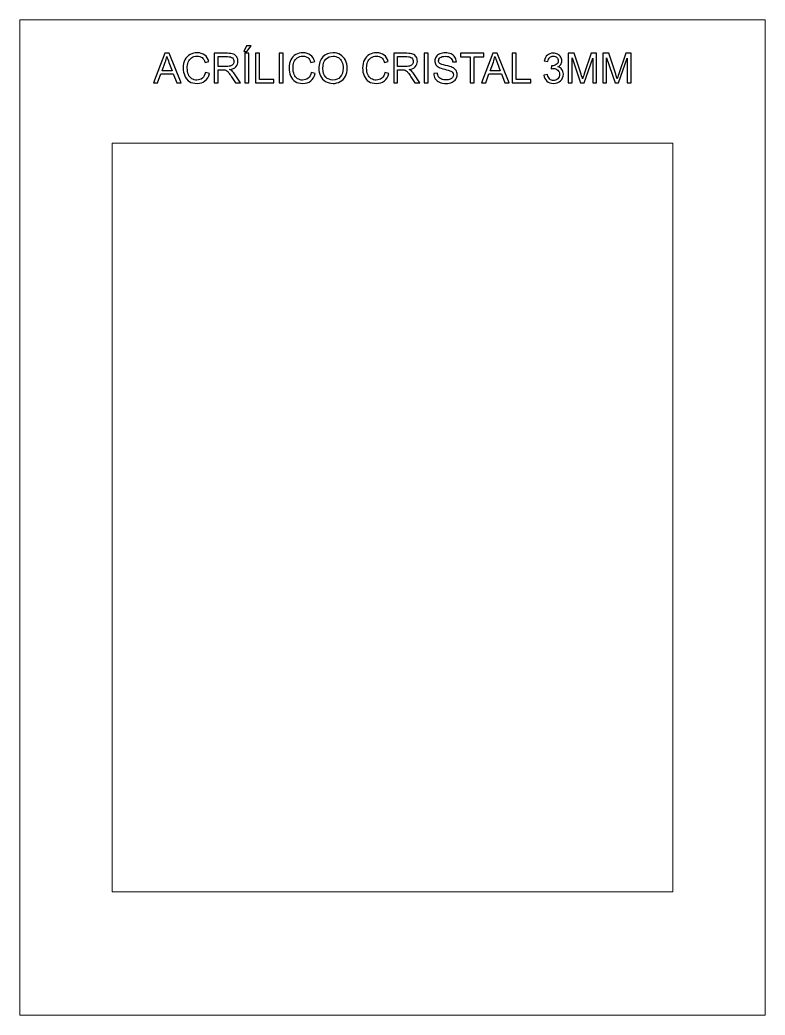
# Model space of a CAD drawing. Header units: centimetres. Extents: x -44 to 44, y -63 to 63.
# Drawn here: x 4.2 to 43.8, y 10.6 to 63.5 of the extents above; entities that cross this region are included whole.
import ezdxf

# ---------------------------------------------------------------- set-up
doc = ezdxf.new("R2010")
doc.units = ezdxf.units.CM
doc.header["$MEASUREMENT"] = 0
doc.layers.add('Layer 1', color=7, linetype='Continuous')

msp = doc.modelspace()

# ---------------------------------------------------------------- linework, layer by layer
at = {"layer": 'Layer 1', "color": 250, "lineweight": 20}
msp.add_open_spline([(4.20652, 63.49584), (4.20652, 63.49584), (4.20652, 10.59592), (4.20652, 10.59592), (4.20652, 10.59592), (4.20652, 10.59592), (43.815, 10.59592), (43.815, 10.59592), (43.815, 10.59592), (43.815, 10.59592), (43.815, 63.49584), (43.815, 63.49584), (43.815, 63.49584), (43.815, 63.49584), (4.20652, 63.49584), (4.20652, 63.49584)], degree=3, knots=[0, 0, 0, 0, 0.2, 0.2, 0.2, 0.2, 0.4, 0.4, 0.4, 0.4, 0.6, 0.6, 0.6, 0.6, 1, 1, 1, 1], dxfattribs=at)
at = {"layer": 'Layer 1', "color": 250}
for points, knots in [([(16.10628, 61.81607), (16.10628, 61.81607), (16.24927, 62.11671), (16.24927, 62.11671), (16.24927, 62.11671), (16.24927, 62.11671), (16.50261, 62.11671), (16.50261, 62.11671), (16.50261, 62.11671), (16.50261, 62.11671), (16.2665, 61.81607), (16.2665, 61.81607), (16.2665, 61.81607), (16.2665, 61.81607), (16.10628, 61.81607), (16.10628, 61.81607)], [0, 0, 0, 0, 0.2, 0.2, 0.2, 0.2, 0.4, 0.4, 0.4, 0.4, 0.6, 0.6, 0.6, 0.6, 1, 1, 1, 1]), ([(11.30702, 60.14458), (11.30702, 60.14458), (11.91197, 61.71928), (11.91197, 61.71928), (11.91197, 61.71928), (11.91197, 61.71928), (12.13636, 61.71928), (12.13636, 61.71928), (12.13636, 61.71928), (12.13636, 61.71928), (12.7809, 60.14458), (12.7809, 60.14458), (12.7809, 60.14458), (12.7809, 60.14458), (12.54332, 60.14458), (12.54332, 60.14458), (12.54332, 60.14458), (12.54332, 60.14458), (12.35964, 60.62157), (12.35964, 60.62157), (12.35964, 60.62157), (12.35964, 60.62157), (11.70115, 60.62157), (11.70115, 60.62157), (11.70115, 60.62157), (11.70115, 60.62157), (11.52847, 60.14458), (11.52847, 60.14458), (11.52847, 60.14458), (11.52847, 60.14458), (11.30702, 60.14458), (11.30702, 60.14458)], [0, 0, 0, 0, 0.11111111, 0.11111111, 0.11111111, 0.11111111, 0.22222222, 0.22222222, 0.22222222, 0.22222222, 0.33333333, 0.33333333, 0.33333333, 0.33333333, 0.44444444, 0.44444444, 0.44444444, 0.44444444, 0.55555556, 0.55555556, 0.55555556, 0.55555556, 0.66666667, 0.66666667, 0.66666667, 0.66666667, 0.77777778, 0.77777778, 0.77777778, 0.77777778, 1, 1, 1, 1]), ([(11.76128, 60.79132), (11.76128, 60.79132), (12.29548, 60.79132), (12.29548, 60.79132), (12.29548, 60.79132), (12.29548, 60.79132), (12.13086, 61.22725), (12.13086, 61.22725), (12.13086, 61.22725), (12.081, 61.35961), (12.0436, 61.4685), (12.0194, 61.55392), (12.0194, 61.55392), (11.99924, 61.45273), (11.97101, 61.35264), (11.93434, 61.25292), (11.93434, 61.25292), (11.93434, 61.25292), (11.76128, 60.79132), (11.76128, 60.79132)], [0, 0, 0, 0, 0.16666667, 0.16666667, 0.16666667, 0.16666667, 0.33333333, 0.33333333, 0.33333333, 0.33333333, 0.5, 0.5, 0.5, 0.5, 0.66666667, 0.66666667, 0.66666667, 0.66666667, 1, 1, 1, 1]), ([(14.07072, 60.69673), (14.07072, 60.69673), (14.27934, 60.64394), (14.27934, 60.64394), (14.27934, 60.64394), (14.23571, 60.47308), (14.15688, 60.34256), (14.04359, 60.25237), (14.04359, 60.25237), (13.92993, 60.16255), (13.79135, 60.11782), (13.62709, 60.11782), (13.62709, 60.11782), (13.45734, 60.11782), (13.31948, 60.15228), (13.21315, 60.22121), (13.21315, 60.22121), (13.10683, 60.2905), (13.0258, 60.39059), (12.97044, 60.52148), (12.97044, 60.52148), (12.91508, 60.65274), (12.88721, 60.79352), (12.88721, 60.94384), (12.88721, 60.94384), (12.88721, 61.10773), (12.91838, 61.25072), (12.98107, 61.37281), (12.98107, 61.37281), (13.04377, 61.4949), (13.13286, 61.58766), (13.24872, 61.65108), (13.24872, 61.65108), (13.36421, 61.71451), (13.49144, 61.74604), (13.63039, 61.74604), (13.63039, 61.74604), (13.78805, 61.74604), (13.9204, 61.70608), (14.02783, 61.62579), (14.02783, 61.62579), (14.13525, 61.54549), (14.21004, 61.43294), (14.25221, 61.28738), (14.25221, 61.28738), (14.25221, 61.28738), (14.04726, 61.23899), (14.04726, 61.23899), (14.04726, 61.23899), (14.01059, 61.35374), (13.9578, 61.43697), (13.88814, 61.4894), (13.88814, 61.4894), (13.81884, 61.54183), (13.73158, 61.56786), (13.62599, 61.56786), (13.62599, 61.56786), (13.505, 61.56786), (13.40418, 61.53889), (13.32278, 61.48096), (13.32278, 61.48096), (13.24138, 61.42267), (13.18419, 61.34494), (13.15156, 61.24705), (13.15156, 61.24705), (13.11856, 61.14953), (13.10206, 61.0487), (13.10206, 60.94494), (13.10206, 60.94494), (13.10206, 60.81076), (13.12149, 60.69417), (13.16036, 60.59407), (13.16036, 60.59407), (13.19959, 60.49435), (13.26008, 60.41956), (13.34257, 60.37006), (13.34257, 60.37006), (13.42508, 60.32056), (13.51417, 60.296), (13.61023, 60.296), (13.61023, 60.296), (13.72682, 60.296), (13.82544, 60.32973), (13.90647, 60.39682), (13.90647, 60.39682), (13.9875, 60.46429), (14.04212, 60.56438), (14.07072, 60.69673)], [0, 0, 0, 0, 0.04347826, 0.04347826, 0.04347826, 0.04347826, 0.08695652, 0.08695652, 0.08695652, 0.08695652, 0.13043478, 0.13043478, 0.13043478, 0.13043478, 0.17391304, 0.17391304, 0.17391304, 0.17391304, 0.2173913, 0.2173913, 0.2173913, 0.2173913, 0.26086957, 0.26086957, 0.26086957, 0.26086957, 0.30434783, 0.30434783, 0.30434783, 0.30434783, 0.34782609, 0.34782609, 0.34782609, 0.34782609, 0.39130435, 0.39130435, 0.39130435, 0.39130435, 0.43478261, 0.43478261, 0.43478261, 0.43478261, 0.47826087, 0.47826087, 0.47826087, 0.47826087, 0.52173913, 0.52173913, 0.52173913, 0.52173913, 0.56521739, 0.56521739, 0.56521739, 0.56521739, 0.60869565, 0.60869565, 0.60869565, 0.60869565, 0.65217391, 0.65217391, 0.65217391, 0.65217391, 0.69565217, 0.69565217, 0.69565217, 0.69565217, 0.73913043, 0.73913043, 0.73913043, 0.73913043, 0.7826087, 0.7826087, 0.7826087, 0.7826087, 0.82608696, 0.82608696, 0.82608696, 0.82608696, 0.86956522, 0.86956522, 0.86956522, 0.86956522, 0.91304348, 0.91304348, 0.91304348, 0.91304348, 1, 1, 1, 1]), ([(14.53927, 60.14458), (14.53927, 60.14458), (14.53927, 61.71928), (14.53927, 61.71928), (14.53927, 61.71928), (14.53927, 61.71928), (15.23735, 61.71928), (15.23735, 61.71928), (15.23735, 61.71928), (15.37778, 61.71928), (15.48447, 61.70498), (15.55743, 61.67675), (15.55743, 61.67675), (15.63039, 61.64852), (15.68868, 61.59865), (15.73268, 61.52716), (15.73268, 61.52716), (15.77631, 61.4553), (15.79794, 61.37611), (15.79794, 61.28958), (15.79794, 61.28958), (15.79794, 61.17776), (15.76201, 61.0839), (15.68942, 61.00727), (15.68942, 61.00727), (15.61719, 60.93065), (15.50536, 60.88188), (15.35431, 60.86098), (15.35431, 60.86098), (15.40967, 60.83459), (15.45147, 60.80856), (15.48007, 60.78252), (15.48007, 60.78252), (15.54093, 60.7268), (15.59849, 60.65677), (15.65312, 60.57318), (15.65312, 60.57318), (15.65312, 60.57318), (15.927, 60.14458), (15.927, 60.14458), (15.927, 60.14458), (15.927, 60.14458), (15.66485, 60.14458), (15.66485, 60.14458), (15.66485, 60.14458), (15.66485, 60.14458), (15.4566, 60.47235), (15.4566, 60.47235), (15.4566, 60.47235), (15.39574, 60.56658), (15.34551, 60.63917), (15.30592, 60.68903), (15.30592, 60.68903), (15.26669, 60.73926), (15.23149, 60.77446), (15.20032, 60.79426), (15.20032, 60.79426), (15.16916, 60.81442), (15.13763, 60.82835), (15.10537, 60.83642), (15.10537, 60.83642), (15.08153, 60.84119), (15.04304, 60.84375), (14.98914, 60.84375), (14.98914, 60.84375), (14.98914, 60.84375), (14.74752, 60.84375), (14.74752, 60.84375), (14.74752, 60.84375), (14.74752, 60.84375), (14.74752, 60.14458), (14.74752, 60.14458), (14.74752, 60.14458), (14.74752, 60.14458), (14.53927, 60.14458), (14.53927, 60.14458)], [0, 0, 0, 0, 0.05, 0.05, 0.05, 0.05, 0.1, 0.1, 0.1, 0.1, 0.15, 0.15, 0.15, 0.15, 0.2, 0.2, 0.2, 0.2, 0.25, 0.25, 0.25, 0.25, 0.3, 0.3, 0.3, 0.3, 0.35, 0.35, 0.35, 0.35, 0.4, 0.4, 0.4, 0.4, 0.45, 0.45, 0.45, 0.45, 0.5, 0.5, 0.5, 0.5, 0.55, 0.55, 0.55, 0.55, 0.6, 0.6, 0.6, 0.6, 0.65, 0.65, 0.65, 0.65, 0.7, 0.7, 0.7, 0.7, 0.75, 0.75, 0.75, 0.75, 0.8, 0.8, 0.8, 0.8, 0.85, 0.85, 0.85, 0.85, 0.9, 0.9, 0.9, 0.9, 1, 1, 1, 1]), ([(14.74752, 61.02414), (14.74752, 61.02414), (15.19556, 61.02414), (15.19556, 61.02414), (15.19556, 61.02414), (15.29052, 61.02414), (15.36531, 61.03404), (15.41884, 61.05383), (15.41884, 61.05383), (15.47273, 61.07363), (15.51343, 61.10516), (15.5413, 61.14843), (15.5413, 61.14843), (15.56916, 61.19169), (15.58309, 61.23862), (15.58309, 61.28958), (15.58309, 61.28958), (15.58309, 61.36401), (15.55633, 61.42524), (15.50207, 61.47327), (15.50207, 61.47327), (15.44817, 61.52129), (15.36274, 61.54513), (15.24579, 61.54513), (15.24579, 61.54513), (15.24579, 61.54513), (14.74752, 61.54513), (14.74752, 61.54513), (14.74752, 61.54513), (14.74752, 61.54513), (14.74752, 61.02414), (14.74752, 61.02414)], [0, 0, 0, 0, 0.11111111, 0.11111111, 0.11111111, 0.11111111, 0.22222222, 0.22222222, 0.22222222, 0.22222222, 0.33333333, 0.33333333, 0.33333333, 0.33333333, 0.44444444, 0.44444444, 0.44444444, 0.44444444, 0.55555556, 0.55555556, 0.55555556, 0.55555556, 0.66666667, 0.66666667, 0.66666667, 0.66666667, 0.77777778, 0.77777778, 0.77777778, 0.77777778, 1, 1, 1, 1]), ([(16.16018, 60.14458), (16.16018, 60.14458), (16.16018, 61.71928), (16.16018, 61.71928), (16.16018, 61.71928), (16.16018, 61.71928), (16.36842, 61.71928), (16.36842, 61.71928), (16.36842, 61.71928), (16.36842, 61.71928), (16.36842, 60.14458), (16.36842, 60.14458), (16.36842, 60.14458), (16.36842, 60.14458), (16.16018, 60.14458), (16.16018, 60.14458)], [0, 0, 0, 0, 0.2, 0.2, 0.2, 0.2, 0.4, 0.4, 0.4, 0.4, 0.6, 0.6, 0.6, 0.6, 1, 1, 1, 1]), ([(16.72699, 60.14458), (16.72699, 60.14458), (16.72699, 61.71928), (16.72699, 61.71928), (16.72699, 61.71928), (16.72699, 61.71928), (16.93561, 61.71928), (16.93561, 61.71928), (16.93561, 61.71928), (16.93561, 61.71928), (16.93561, 60.33046), (16.93561, 60.33046), (16.93561, 60.33046), (16.93561, 60.33046), (17.71105, 60.33046), (17.71105, 60.33046), (17.71105, 60.33046), (17.71105, 60.33046), (17.71105, 60.14458), (17.71105, 60.14458), (17.71105, 60.14458), (17.71105, 60.14458), (16.72699, 60.14458), (16.72699, 60.14458)], [0, 0, 0, 0, 0.14285714, 0.14285714, 0.14285714, 0.14285714, 0.28571429, 0.28571429, 0.28571429, 0.28571429, 0.42857143, 0.42857143, 0.42857143, 0.42857143, 0.57142857, 0.57142857, 0.57142857, 0.57142857, 0.71428571, 0.71428571, 0.71428571, 0.71428571, 1, 1, 1, 1]), ([(17.99482, 60.14458), (17.99482, 60.14458), (17.99482, 61.71928), (17.99482, 61.71928), (17.99482, 61.71928), (17.99482, 61.71928), (18.20306, 61.71928), (18.20306, 61.71928), (18.20306, 61.71928), (18.20306, 61.71928), (18.20306, 60.14458), (18.20306, 60.14458), (18.20306, 60.14458), (18.20306, 60.14458), (17.99482, 60.14458), (17.99482, 60.14458)], [0, 0, 0, 0, 0.2, 0.2, 0.2, 0.2, 0.4, 0.4, 0.4, 0.4, 0.6, 0.6, 0.6, 0.6, 1, 1, 1, 1]), ([(19.69381, 60.69673), (19.69381, 60.69673), (19.90243, 60.64394), (19.90243, 60.64394), (19.90243, 60.64394), (19.8588, 60.47308), (19.77997, 60.34256), (19.66668, 60.25237), (19.66668, 60.25237), (19.55302, 60.16255), (19.41444, 60.11782), (19.25018, 60.11782), (19.25018, 60.11782), (19.08043, 60.11782), (18.94257, 60.15228), (18.83624, 60.22121), (18.83624, 60.22121), (18.72992, 60.2905), (18.64889, 60.39059), (18.59353, 60.52148), (18.59353, 60.52148), (18.53817, 60.65274), (18.5103, 60.79352), (18.5103, 60.94384), (18.5103, 60.94384), (18.5103, 61.10773), (18.54147, 61.25072), (18.60416, 61.37281), (18.60416, 61.37281), (18.66686, 61.4949), (18.75595, 61.58766), (18.87181, 61.65108), (18.87181, 61.65108), (18.9873, 61.71451), (19.11453, 61.74604), (19.25348, 61.74604), (19.25348, 61.74604), (19.41114, 61.74604), (19.54349, 61.70608), (19.65092, 61.62579), (19.65092, 61.62579), (19.75834, 61.54549), (19.83313, 61.43294), (19.8753, 61.28738), (19.8753, 61.28738), (19.8753, 61.28738), (19.67035, 61.23899), (19.67035, 61.23899), (19.67035, 61.23899), (19.63368, 61.35374), (19.58089, 61.43697), (19.51123, 61.4894), (19.51123, 61.4894), (19.44193, 61.54183), (19.35467, 61.56786), (19.24908, 61.56786), (19.24908, 61.56786), (19.12809, 61.56786), (19.02727, 61.53889), (18.94587, 61.48096), (18.94587, 61.48096), (18.86447, 61.42267), (18.80728, 61.34494), (18.77465, 61.24705), (18.77465, 61.24705), (18.74165, 61.14953), (18.72515, 61.0487), (18.72515, 60.94494), (18.72515, 60.94494), (18.72515, 60.81076), (18.74458, 60.69417), (18.78345, 60.59407), (18.78345, 60.59407), (18.82268, 60.49435), (18.88317, 60.41956), (18.96566, 60.37006), (18.96566, 60.37006), (19.04817, 60.32056), (19.13726, 60.296), (19.23332, 60.296), (19.23332, 60.296), (19.34991, 60.296), (19.44853, 60.32973), (19.52956, 60.39682), (19.52956, 60.39682), (19.61059, 60.46429), (19.66521, 60.56438), (19.69381, 60.69673)], [0, 0, 0, 0, 0.04347826, 0.04347826, 0.04347826, 0.04347826, 0.08695652, 0.08695652, 0.08695652, 0.08695652, 0.13043478, 0.13043478, 0.13043478, 0.13043478, 0.17391304, 0.17391304, 0.17391304, 0.17391304, 0.2173913, 0.2173913, 0.2173913, 0.2173913, 0.26086957, 0.26086957, 0.26086957, 0.26086957, 0.30434783, 0.30434783, 0.30434783, 0.30434783, 0.34782609, 0.34782609, 0.34782609, 0.34782609, 0.39130435, 0.39130435, 0.39130435, 0.39130435, 0.43478261, 0.43478261, 0.43478261, 0.43478261, 0.47826087, 0.47826087, 0.47826087, 0.47826087, 0.52173913, 0.52173913, 0.52173913, 0.52173913, 0.56521739, 0.56521739, 0.56521739, 0.56521739, 0.60869565, 0.60869565, 0.60869565, 0.60869565, 0.65217391, 0.65217391, 0.65217391, 0.65217391, 0.69565217, 0.69565217, 0.69565217, 0.69565217, 0.73913043, 0.73913043, 0.73913043, 0.73913043, 0.7826087, 0.7826087, 0.7826087, 0.7826087, 0.82608696, 0.82608696, 0.82608696, 0.82608696, 0.86956522, 0.86956522, 0.86956522, 0.86956522, 0.91304348, 0.91304348, 0.91304348, 0.91304348, 1, 1, 1, 1]), ([(20.09563, 60.91158), (20.09563, 61.17299), (20.16566, 61.37757), (20.30608, 61.52533), (20.30608, 61.52533), (20.4465, 61.67308), (20.62763, 61.74714), (20.84981, 61.74714), (20.84981, 61.74714), (20.995, 61.74714), (21.12626, 61.71231), (21.24285, 61.64302), (21.24285, 61.64302), (21.35943, 61.57336), (21.44853, 61.47656), (21.50976, 61.35228), (21.50976, 61.35228), (21.57098, 61.22835), (21.60141, 61.0872), (21.60141, 60.92991), (21.60141, 60.92991), (21.60141, 60.77006), (21.56952, 60.62707), (21.50499, 60.50132), (21.50499, 60.50132), (21.44046, 60.37519), (21.34917, 60.27987), (21.23111, 60.21497), (21.23111, 60.21497), (21.11269, 60.15008), (20.98547, 60.11782), (20.84871, 60.11782), (20.84871, 60.11782), (20.70023, 60.11782), (20.56786, 60.15338), (20.45127, 60.22524), (20.45127, 60.22524), (20.33431, 60.29673), (20.24595, 60.39463), (20.18583, 60.51855), (20.18583, 60.51855), (20.1257, 60.6421), (20.09563, 60.77336), (20.09563, 60.91158)], [0, 0, 0, 0, 0.08333333, 0.08333333, 0.08333333, 0.08333333, 0.16666667, 0.16666667, 0.16666667, 0.16666667, 0.25, 0.25, 0.25, 0.25, 0.33333333, 0.33333333, 0.33333333, 0.33333333, 0.41666667, 0.41666667, 0.41666667, 0.41666667, 0.5, 0.5, 0.5, 0.5, 0.58333333, 0.58333333, 0.58333333, 0.58333333, 0.66666667, 0.66666667, 0.66666667, 0.66666667, 0.75, 0.75, 0.75, 0.75, 0.83333333, 0.83333333, 0.83333333, 0.83333333, 1, 1, 1, 1]), ([(20.31048, 60.90828), (20.31048, 60.71836), (20.36144, 60.56914), (20.46337, 60.45989), (20.46337, 60.45989), (20.56566, 60.35063), (20.69363, 60.296), (20.84761, 60.296), (20.84761, 60.296), (21.00453, 60.296), (21.13359, 60.351), (21.23478, 60.46135), (21.23478, 60.46135), (21.33597, 60.57171), (21.38693, 60.72826), (21.38693, 60.93101), (21.38693, 60.93101), (21.38693, 61.05897), (21.36493, 61.17079), (21.32167, 61.26648), (21.32167, 61.26648), (21.27841, 61.36217), (21.21498, 61.43624), (21.13175, 61.48903), (21.13175, 61.48903), (21.04816, 61.54146), (20.95467, 61.56786), (20.85091, 61.56786), (20.85091, 61.56786), (20.70316, 61.56786), (20.57629, 61.51726), (20.46997, 61.4157), (20.46997, 61.4157), (20.36364, 61.31451), (20.31048, 61.14513), (20.31048, 60.90828)], [0, 0, 0, 0, 0.1, 0.1, 0.1, 0.1, 0.2, 0.2, 0.2, 0.2, 0.3, 0.3, 0.3, 0.3, 0.4, 0.4, 0.4, 0.4, 0.5, 0.5, 0.5, 0.5, 0.6, 0.6, 0.6, 0.6, 0.7, 0.7, 0.7, 0.7, 0.8, 0.8, 0.8, 0.8, 1, 1, 1, 1]), ([(23.60472, 60.69673), (23.60472, 60.69673), (23.81334, 60.64394), (23.81334, 60.64394), (23.81334, 60.64394), (23.76971, 60.47308), (23.69088, 60.34256), (23.57759, 60.25237), (23.57759, 60.25237), (23.46393, 60.16255), (23.32535, 60.11782), (23.16109, 60.11782), (23.16109, 60.11782), (22.99134, 60.11782), (22.85348, 60.15228), (22.74715, 60.22121), (22.74715, 60.22121), (22.64083, 60.2905), (22.5598, 60.39059), (22.50444, 60.52148), (22.50444, 60.52148), (22.44908, 60.65274), (22.42121, 60.79352), (22.42121, 60.94384), (22.42121, 60.94384), (22.42121, 61.10773), (22.45238, 61.25072), (22.51507, 61.37281), (22.51507, 61.37281), (22.57777, 61.4949), (22.66686, 61.58766), (22.78272, 61.65108), (22.78272, 61.65108), (22.89821, 61.71451), (23.02544, 61.74604), (23.16439, 61.74604), (23.16439, 61.74604), (23.32205, 61.74604), (23.4544, 61.70608), (23.56183, 61.62579), (23.56183, 61.62579), (23.66925, 61.54549), (23.74404, 61.43294), (23.78621, 61.28738), (23.78621, 61.28738), (23.78621, 61.28738), (23.58126, 61.23899), (23.58126, 61.23899), (23.58126, 61.23899), (23.54459, 61.35374), (23.4918, 61.43697), (23.42214, 61.4894), (23.42214, 61.4894), (23.35284, 61.54183), (23.26558, 61.56786), (23.15999, 61.56786), (23.15999, 61.56786), (23.039, 61.56786), (22.93818, 61.53889), (22.85678, 61.48096), (22.85678, 61.48096), (22.77538, 61.42267), (22.71819, 61.34494), (22.68556, 61.24705), (22.68556, 61.24705), (22.65256, 61.14953), (22.63606, 61.0487), (22.63606, 60.94494), (22.63606, 60.94494), (22.63606, 60.81076), (22.65549, 60.69417), (22.69436, 60.59407), (22.69436, 60.59407), (22.73359, 60.49435), (22.79408, 60.41956), (22.87657, 60.37006), (22.87657, 60.37006), (22.95908, 60.32056), (23.04817, 60.296), (23.14423, 60.296), (23.14423, 60.296), (23.26082, 60.296), (23.35944, 60.32973), (23.44047, 60.39682), (23.44047, 60.39682), (23.5215, 60.46429), (23.57612, 60.56438), (23.60472, 60.69673)], [0, 0, 0, 0, 0.04347826, 0.04347826, 0.04347826, 0.04347826, 0.08695652, 0.08695652, 0.08695652, 0.08695652, 0.13043478, 0.13043478, 0.13043478, 0.13043478, 0.17391304, 0.17391304, 0.17391304, 0.17391304, 0.2173913, 0.2173913, 0.2173913, 0.2173913, 0.26086957, 0.26086957, 0.26086957, 0.26086957, 0.30434783, 0.30434783, 0.30434783, 0.30434783, 0.34782609, 0.34782609, 0.34782609, 0.34782609, 0.39130435, 0.39130435, 0.39130435, 0.39130435, 0.43478261, 0.43478261, 0.43478261, 0.43478261, 0.47826087, 0.47826087, 0.47826087, 0.47826087, 0.52173913, 0.52173913, 0.52173913, 0.52173913, 0.56521739, 0.56521739, 0.56521739, 0.56521739, 0.60869565, 0.60869565, 0.60869565, 0.60869565, 0.65217391, 0.65217391, 0.65217391, 0.65217391, 0.69565217, 0.69565217, 0.69565217, 0.69565217, 0.73913043, 0.73913043, 0.73913043, 0.73913043, 0.7826087, 0.7826087, 0.7826087, 0.7826087, 0.82608696, 0.82608696, 0.82608696, 0.82608696, 0.86956522, 0.86956522, 0.86956522, 0.86956522, 0.91304348, 0.91304348, 0.91304348, 0.91304348, 1, 1, 1, 1]), ([(24.07327, 60.14458), (24.07327, 60.14458), (24.07327, 61.71928), (24.07327, 61.71928), (24.07327, 61.71928), (24.07327, 61.71928), (24.77135, 61.71928), (24.77135, 61.71928), (24.77135, 61.71928), (24.91178, 61.71928), (25.01847, 61.70498), (25.09143, 61.67675), (25.09143, 61.67675), (25.16439, 61.64852), (25.22268, 61.59865), (25.26668, 61.52716), (25.26668, 61.52716), (25.31031, 61.4553), (25.33194, 61.37611), (25.33194, 61.28958), (25.33194, 61.28958), (25.33194, 61.17776), (25.29601, 61.0839), (25.22342, 61.00727), (25.22342, 61.00727), (25.15119, 60.93065), (25.03936, 60.88188), (24.88831, 60.86098), (24.88831, 60.86098), (24.94367, 60.83459), (24.98547, 60.80856), (25.01407, 60.78252), (25.01407, 60.78252), (25.07493, 60.7268), (25.13249, 60.65677), (25.18712, 60.57318), (25.18712, 60.57318), (25.18712, 60.57318), (25.461, 60.14458), (25.461, 60.14458), (25.461, 60.14458), (25.461, 60.14458), (25.19885, 60.14458), (25.19885, 60.14458), (25.19885, 60.14458), (25.19885, 60.14458), (24.9906, 60.47235), (24.9906, 60.47235), (24.9906, 60.47235), (24.92974, 60.56658), (24.87951, 60.63917), (24.83992, 60.68903), (24.83992, 60.68903), (24.80069, 60.73926), (24.76549, 60.77446), (24.73432, 60.79426), (24.73432, 60.79426), (24.70316, 60.81442), (24.67163, 60.82835), (24.63937, 60.83642), (24.63937, 60.83642), (24.61553, 60.84119), (24.57704, 60.84375), (24.52314, 60.84375), (24.52314, 60.84375), (24.52314, 60.84375), (24.28152, 60.84375), (24.28152, 60.84375), (24.28152, 60.84375), (24.28152, 60.84375), (24.28152, 60.14458), (24.28152, 60.14458), (24.28152, 60.14458), (24.28152, 60.14458), (24.07327, 60.14458), (24.07327, 60.14458)], [0, 0, 0, 0, 0.05, 0.05, 0.05, 0.05, 0.1, 0.1, 0.1, 0.1, 0.15, 0.15, 0.15, 0.15, 0.2, 0.2, 0.2, 0.2, 0.25, 0.25, 0.25, 0.25, 0.3, 0.3, 0.3, 0.3, 0.35, 0.35, 0.35, 0.35, 0.4, 0.4, 0.4, 0.4, 0.45, 0.45, 0.45, 0.45, 0.5, 0.5, 0.5, 0.5, 0.55, 0.55, 0.55, 0.55, 0.6, 0.6, 0.6, 0.6, 0.65, 0.65, 0.65, 0.65, 0.7, 0.7, 0.7, 0.7, 0.75, 0.75, 0.75, 0.75, 0.8, 0.8, 0.8, 0.8, 0.85, 0.85, 0.85, 0.85, 0.9, 0.9, 0.9, 0.9, 1, 1, 1, 1]), ([(24.28152, 61.02414), (24.28152, 61.02414), (24.72956, 61.02414), (24.72956, 61.02414), (24.72956, 61.02414), (24.82452, 61.02414), (24.89931, 61.03404), (24.95284, 61.05383), (24.95284, 61.05383), (25.00673, 61.07363), (25.04743, 61.10516), (25.0753, 61.14843), (25.0753, 61.14843), (25.10316, 61.19169), (25.11709, 61.23862), (25.11709, 61.28958), (25.11709, 61.28958), (25.11709, 61.36401), (25.09033, 61.42524), (25.03607, 61.47327), (25.03607, 61.47327), (24.98217, 61.52129), (24.89674, 61.54513), (24.77979, 61.54513), (24.77979, 61.54513), (24.77979, 61.54513), (24.28152, 61.54513), (24.28152, 61.54513), (24.28152, 61.54513), (24.28152, 61.54513), (24.28152, 61.02414), (24.28152, 61.02414)], [0, 0, 0, 0, 0.11111111, 0.11111111, 0.11111111, 0.11111111, 0.22222222, 0.22222222, 0.22222222, 0.22222222, 0.33333333, 0.33333333, 0.33333333, 0.33333333, 0.44444444, 0.44444444, 0.44444444, 0.44444444, 0.55555556, 0.55555556, 0.55555556, 0.55555556, 0.66666667, 0.66666667, 0.66666667, 0.66666667, 0.77777778, 0.77777778, 0.77777778, 0.77777778, 1, 1, 1, 1]), ([(25.69417, 60.14458), (25.69417, 60.14458), (25.69417, 61.71928), (25.69417, 61.71928), (25.69417, 61.71928), (25.69417, 61.71928), (25.90241, 61.71928), (25.90241, 61.71928), (25.90241, 61.71928), (25.90241, 61.71928), (25.90241, 60.14458), (25.90241, 60.14458), (25.90241, 60.14458), (25.90241, 60.14458), (25.69417, 60.14458), (25.69417, 60.14458)], [0, 0, 0, 0, 0.2, 0.2, 0.2, 0.2, 0.4, 0.4, 0.4, 0.4, 0.6, 0.6, 0.6, 0.6, 1, 1, 1, 1]), ([(26.19902, 60.65054), (26.19902, 60.65054), (26.39554, 60.66777), (26.39554, 60.66777), (26.39554, 60.66777), (26.4047, 60.58894), (26.42634, 60.52441), (26.46043, 60.47382), (26.46043, 60.47382), (26.49453, 60.42322), (26.54732, 60.38253), (26.61882, 60.35136), (26.61882, 60.35136), (26.69031, 60.3202), (26.77098, 60.3048), (26.86044, 60.3048), (26.86044, 60.3048), (26.94, 60.3048), (27.01003, 60.31653), (27.07089, 60.34), (27.07089, 60.34), (27.13175, 60.36383), (27.17721, 60.39609), (27.20691, 60.43715), (27.20691, 60.43715), (27.23661, 60.47858), (27.25164, 60.52331), (27.25164, 60.57208), (27.25164, 60.57208), (27.25164, 60.62157), (27.23734, 60.66447), (27.20838, 60.7015), (27.20838, 60.7015), (27.17978, 60.73853), (27.13248, 60.76933), (27.06686, 60.79426), (27.06686, 60.79426), (27.02433, 60.81076), (26.9312, 60.83642), (26.78638, 60.87125), (26.78638, 60.87125), (26.64192, 60.90608), (26.54036, 60.93871), (26.48243, 60.96951), (26.48243, 60.96951), (26.40727, 61.00874), (26.35117, 61.05787), (26.31414, 61.11616), (26.31414, 61.11616), (26.27748, 61.17446), (26.25915, 61.23972), (26.25915, 61.31231), (26.25915, 61.31231), (26.25915, 61.39151), (26.28151, 61.46593), (26.32661, 61.53486), (26.32661, 61.53486), (26.37171, 61.60415), (26.4377, 61.65658), (26.52423, 61.69251), (26.52423, 61.69251), (26.61112, 61.72808), (26.70718, 61.74604), (26.81315, 61.74604), (26.81315, 61.74604), (26.9301, 61.74604), (27.03276, 61.72734), (27.12222, 61.68958), (27.12222, 61.68958), (27.21131, 61.65218), (27.27987, 61.59682), (27.3279, 61.52386), (27.3279, 61.52386), (27.37556, 61.4509), (27.40159, 61.36804), (27.40526, 61.27565), (27.40526, 61.27565), (27.40526, 61.27565), (27.20544, 61.26062), (27.20544, 61.26062), (27.20544, 61.26062), (27.19445, 61.35997), (27.15815, 61.4355), (27.09619, 61.4861), (27.09619, 61.4861), (27.03423, 61.53706), (26.94293, 61.56236), (26.82194, 61.56236), (26.82194, 61.56236), (26.69581, 61.56236), (26.60415, 61.53926), (26.54622, 61.49306), (26.54622, 61.49306), (26.48866, 61.44687), (26.4597, 61.39114), (26.4597, 61.32624), (26.4597, 61.32624), (26.4597, 61.26942), (26.48023, 61.22285), (26.52093, 61.18656), (26.52093, 61.18656), (26.56126, 61.14989), (26.66575, 61.1125), (26.83514, 61.07437), (26.83514, 61.07437), (27.00453, 61.03587), (27.12075, 61.00251), (27.18381, 60.97391), (27.18381, 60.97391), (27.27547, 60.93138), (27.3433, 60.87785), (27.38693, 60.81332), (27.38693, 60.81332), (27.43056, 60.74843), (27.45219, 60.67363), (27.45219, 60.58931), (27.45219, 60.58931), (27.45219, 60.50535), (27.42836, 60.42652), (27.38033, 60.35246), (27.38033, 60.35246), (27.3323, 60.2784), (27.26337, 60.22084), (27.17355, 60.17941), (27.17355, 60.17941), (27.08372, 60.13835), (26.98253, 60.11782), (26.87034, 60.11782), (26.87034, 60.11782), (26.72772, 60.11782), (26.60819, 60.13835), (26.51213, 60.18014), (26.51213, 60.18014), (26.4157, 60.22157), (26.34018, 60.2839), (26.28518, 60.36749), (26.28518, 60.36749), (26.23055, 60.45072), (26.20159, 60.54531), (26.19902, 60.65054)], [0, 0, 0, 0, 0.02777778, 0.02777778, 0.02777778, 0.02777778, 0.05555556, 0.05555556, 0.05555556, 0.05555556, 0.08333333, 0.08333333, 0.08333333, 0.08333333, 0.11111111, 0.11111111, 0.11111111, 0.11111111, 0.13888889, 0.13888889, 0.13888889, 0.13888889, 0.16666667, 0.16666667, 0.16666667, 0.16666667, 0.19444444, 0.19444444, 0.19444444, 0.19444444, 0.22222222, 0.22222222, 0.22222222, 0.22222222, 0.25, 0.25, 0.25, 0.25, 0.27777778, 0.27777778, 0.27777778, 0.27777778, 0.30555556, 0.30555556, 0.30555556, 0.30555556, 0.33333333, 0.33333333, 0.33333333, 0.33333333, 0.36111111, 0.36111111, 0.36111111, 0.36111111, 0.38888889, 0.38888889, 0.38888889, 0.38888889, 0.41666667, 0.41666667, 0.41666667, 0.41666667, 0.44444444, 0.44444444, 0.44444444, 0.44444444, 0.47222222, 0.47222222, 0.47222222, 0.47222222, 0.5, 0.5, 0.5, 0.5, 0.52777778, 0.52777778, 0.52777778, 0.52777778, 0.55555556, 0.55555556, 0.55555556, 0.55555556, 0.58333333, 0.58333333, 0.58333333, 0.58333333, 0.61111111, 0.61111111, 0.61111111, 0.61111111, 0.63888889, 0.63888889, 0.63888889, 0.63888889, 0.66666667, 0.66666667, 0.66666667, 0.66666667, 0.69444444, 0.69444444, 0.69444444, 0.69444444, 0.72222222, 0.72222222, 0.72222222, 0.72222222, 0.75, 0.75, 0.75, 0.75, 0.77777778, 0.77777778, 0.77777778, 0.77777778, 0.80555556, 0.80555556, 0.80555556, 0.80555556, 0.83333333, 0.83333333, 0.83333333, 0.83333333, 0.86111111, 0.86111111, 0.86111111, 0.86111111, 0.88888889, 0.88888889, 0.88888889, 0.88888889, 0.91666667, 0.91666667, 0.91666667, 0.91666667, 0.94444444, 0.94444444, 0.94444444, 0.94444444, 1, 1, 1, 1]), ([(28.13778, 60.14458), (28.13778, 60.14458), (28.13778, 61.53339), (28.13778, 61.53339), (28.13778, 61.53339), (28.13778, 61.53339), (27.619, 61.53339), (27.619, 61.53339), (27.619, 61.53339), (27.619, 61.53339), (27.619, 61.71928), (27.619, 61.71928), (27.619, 61.71928), (27.619, 61.71928), (28.86703, 61.71928), (28.86703, 61.71928), (28.86703, 61.71928), (28.86703, 61.71928), (28.86703, 61.53339), (28.86703, 61.53339), (28.86703, 61.53339), (28.86703, 61.53339), (28.34604, 61.53339), (28.34604, 61.53339), (28.34604, 61.53339), (28.34604, 61.53339), (28.34604, 60.14458), (28.34604, 60.14458), (28.34604, 60.14458), (28.34604, 60.14458), (28.13778, 60.14458), (28.13778, 60.14458)], [0, 0, 0, 0, 0.11111111, 0.11111111, 0.11111111, 0.11111111, 0.22222222, 0.22222222, 0.22222222, 0.22222222, 0.33333333, 0.33333333, 0.33333333, 0.33333333, 0.44444444, 0.44444444, 0.44444444, 0.44444444, 0.55555556, 0.55555556, 0.55555556, 0.55555556, 0.66666667, 0.66666667, 0.66666667, 0.66666667, 0.77777778, 0.77777778, 0.77777778, 0.77777778, 1, 1, 1, 1]), ([(28.74458, 60.14458), (28.74458, 60.14458), (29.34953, 61.71928), (29.34953, 61.71928), (29.34953, 61.71928), (29.34953, 61.71928), (29.57392, 61.71928), (29.57392, 61.71928), (29.57392, 61.71928), (29.57392, 61.71928), (30.21846, 60.14458), (30.21846, 60.14458), (30.21846, 60.14458), (30.21846, 60.14458), (29.98088, 60.14458), (29.98088, 60.14458), (29.98088, 60.14458), (29.98088, 60.14458), (29.7972, 60.62157), (29.7972, 60.62157), (29.7972, 60.62157), (29.7972, 60.62157), (29.13871, 60.62157), (29.13871, 60.62157), (29.13871, 60.62157), (29.13871, 60.62157), (28.96603, 60.14458), (28.96603, 60.14458), (28.96603, 60.14458), (28.96603, 60.14458), (28.74458, 60.14458), (28.74458, 60.14458)], [0, 0, 0, 0, 0.11111111, 0.11111111, 0.11111111, 0.11111111, 0.22222222, 0.22222222, 0.22222222, 0.22222222, 0.33333333, 0.33333333, 0.33333333, 0.33333333, 0.44444444, 0.44444444, 0.44444444, 0.44444444, 0.55555556, 0.55555556, 0.55555556, 0.55555556, 0.66666667, 0.66666667, 0.66666667, 0.66666667, 0.77777778, 0.77777778, 0.77777778, 0.77777778, 1, 1, 1, 1]), ([(29.19884, 60.79132), (29.19884, 60.79132), (29.73304, 60.79132), (29.73304, 60.79132), (29.73304, 60.79132), (29.73304, 60.79132), (29.56842, 61.22725), (29.56842, 61.22725), (29.56842, 61.22725), (29.51856, 61.35961), (29.48116, 61.4685), (29.45696, 61.55392), (29.45696, 61.55392), (29.4368, 61.45273), (29.40857, 61.35264), (29.3719, 61.25292), (29.3719, 61.25292), (29.3719, 61.25292), (29.19884, 60.79132), (29.19884, 60.79132)], [0, 0, 0, 0, 0.16666667, 0.16666667, 0.16666667, 0.16666667, 0.33333333, 0.33333333, 0.33333333, 0.33333333, 0.5, 0.5, 0.5, 0.5, 0.66666667, 0.66666667, 0.66666667, 0.66666667, 1, 1, 1, 1]), ([(30.3761, 60.14458), (30.3761, 60.14458), (30.3761, 61.71928), (30.3761, 61.71928), (30.3761, 61.71928), (30.3761, 61.71928), (30.58472, 61.71928), (30.58472, 61.71928), (30.58472, 61.71928), (30.58472, 61.71928), (30.58472, 60.33046), (30.58472, 60.33046), (30.58472, 60.33046), (30.58472, 60.33046), (31.36016, 60.33046), (31.36016, 60.33046), (31.36016, 60.33046), (31.36016, 60.33046), (31.36016, 60.14458), (31.36016, 60.14458), (31.36016, 60.14458), (31.36016, 60.14458), (30.3761, 60.14458), (30.3761, 60.14458)], [0, 0, 0, 0, 0.14285714, 0.14285714, 0.14285714, 0.14285714, 0.28571429, 0.28571429, 0.28571429, 0.28571429, 0.42857143, 0.42857143, 0.42857143, 0.42857143, 0.57142857, 0.57142857, 0.57142857, 0.57142857, 0.71428571, 0.71428571, 0.71428571, 0.71428571, 1, 1, 1, 1]), ([(32.06042, 60.56034), (32.06042, 60.56034), (32.25364, 60.58601), (32.25364, 60.58601), (32.25364, 60.58601), (32.276, 60.47638), (32.31377, 60.39756), (32.36693, 60.34916), (32.36693, 60.34916), (32.42046, 60.30077), (32.48535, 60.27657), (32.56198, 60.27657), (32.56198, 60.27657), (32.65291, 60.27657), (32.72991, 60.3081), (32.7926, 60.37116), (32.7926, 60.37116), (32.85493, 60.43422), (32.88646, 60.51231), (32.88646, 60.60544), (32.88646, 60.60544), (32.88646, 60.69417), (32.8575, 60.76749), (32.79957, 60.82505), (32.79957, 60.82505), (32.74127, 60.88262), (32.66758, 60.91158), (32.57811, 60.91158), (32.57811, 60.91158), (32.54145, 60.91158), (32.49598, 60.90425), (32.44172, 60.88995), (32.44172, 60.88995), (32.44172, 60.88995), (32.46335, 61.0597), (32.46335, 61.0597), (32.46335, 61.0597), (32.47619, 61.05823), (32.48645, 61.0575), (32.49452, 61.0575), (32.49452, 61.0575), (32.57664, 61.0575), (32.65071, 61.07913), (32.71671, 61.12203), (32.71671, 61.12203), (32.7827, 61.16493), (32.8157, 61.23129), (32.8157, 61.32075), (32.8157, 61.32075), (32.8157, 61.39151), (32.7915, 61.45053), (32.74347, 61.49673), (32.74347, 61.49673), (32.69544, 61.54329), (32.63348, 61.56676), (32.55758, 61.56676), (32.55758, 61.56676), (32.48242, 61.56676), (32.41972, 61.54293), (32.36986, 61.496), (32.36986, 61.496), (32.31963, 61.4487), (32.28737, 61.37757), (32.27307, 61.28298), (32.27307, 61.28298), (32.27307, 61.28298), (32.07985, 61.31745), (32.07985, 61.31745), (32.07985, 61.31745), (32.10332, 61.44723), (32.15721, 61.54769), (32.24081, 61.61882), (32.24081, 61.61882), (32.32477, 61.68995), (32.42889, 61.72588), (32.55355, 61.72588), (32.55355, 61.72588), (32.63935, 61.72588), (32.71854, 61.70718), (32.79077, 61.67051), (32.79077, 61.67051), (32.863, 61.63348), (32.91836, 61.58326), (32.95685, 61.51946), (32.95685, 61.51946), (32.99498, 61.45567), (33.01442, 61.38821), (33.01442, 61.31635), (33.01442, 61.31635), (33.01442, 61.24852), (32.99608, 61.18656), (32.95942, 61.13046), (32.95942, 61.13046), (32.92276, 61.07473), (32.86886, 61.03037), (32.79737, 60.99737), (32.79737, 60.99737), (32.89049, 60.97611), (32.96272, 60.93138), (33.01442, 60.86355), (33.01442, 60.86355), (33.06575, 60.79609), (33.09141, 60.7114), (33.09141, 60.60984), (33.09141, 60.60984), (33.09141, 60.47235), (33.04155, 60.35576), (32.94109, 60.26007), (32.94109, 60.26007), (32.841, 60.16438), (32.71414, 60.11672), (32.56088, 60.11672), (32.56088, 60.11672), (32.42266, 60.11672), (32.3079, 60.15778), (32.21661, 60.24027), (32.21661, 60.24027), (32.12532, 60.3224), (32.07325, 60.42909), (32.06042, 60.56034)], [0, 0, 0, 0, 0.03225806, 0.03225806, 0.03225806, 0.03225806, 0.06451613, 0.06451613, 0.06451613, 0.06451613, 0.09677419, 0.09677419, 0.09677419, 0.09677419, 0.12903226, 0.12903226, 0.12903226, 0.12903226, 0.16129032, 0.16129032, 0.16129032, 0.16129032, 0.19354839, 0.19354839, 0.19354839, 0.19354839, 0.22580645, 0.22580645, 0.22580645, 0.22580645, 0.25806452, 0.25806452, 0.25806452, 0.25806452, 0.29032258, 0.29032258, 0.29032258, 0.29032258, 0.32258065, 0.32258065, 0.32258065, 0.32258065, 0.35483871, 0.35483871, 0.35483871, 0.35483871, 0.38709677, 0.38709677, 0.38709677, 0.38709677, 0.41935484, 0.41935484, 0.41935484, 0.41935484, 0.4516129, 0.4516129, 0.4516129, 0.4516129, 0.48387097, 0.48387097, 0.48387097, 0.48387097, 0.51612903, 0.51612903, 0.51612903, 0.51612903, 0.5483871, 0.5483871, 0.5483871, 0.5483871, 0.58064516, 0.58064516, 0.58064516, 0.58064516, 0.61290323, 0.61290323, 0.61290323, 0.61290323, 0.64516129, 0.64516129, 0.64516129, 0.64516129, 0.67741935, 0.67741935, 0.67741935, 0.67741935, 0.70967742, 0.70967742, 0.70967742, 0.70967742, 0.74193548, 0.74193548, 0.74193548, 0.74193548, 0.77419355, 0.77419355, 0.77419355, 0.77419355, 0.80645161, 0.80645161, 0.80645161, 0.80645161, 0.83870968, 0.83870968, 0.83870968, 0.83870968, 0.87096774, 0.87096774, 0.87096774, 0.87096774, 0.90322581, 0.90322581, 0.90322581, 0.90322581, 0.93548387, 0.93548387, 0.93548387, 0.93548387, 1, 1, 1, 1]), ([(33.35464, 60.14458), (33.35464, 60.14458), (33.35464, 61.71928), (33.35464, 61.71928), (33.35464, 61.71928), (33.35464, 61.71928), (33.66848, 61.71928), (33.66848, 61.71928), (33.66848, 61.71928), (33.66848, 61.71928), (34.04099, 60.60434), (34.04099, 60.60434), (34.04099, 60.60434), (34.07546, 60.50058), (34.10075, 60.42286), (34.11615, 60.37116), (34.11615, 60.37116), (34.13412, 60.42836), (34.16198, 60.51268), (34.20011, 60.62377), (34.20011, 60.62377), (34.20011, 60.62377), (34.57701, 61.71928), (34.57701, 61.71928), (34.57701, 61.71928), (34.57701, 61.71928), (34.85749, 61.71928), (34.85749, 61.71928), (34.85749, 61.71928), (34.85749, 61.71928), (34.85749, 60.14458), (34.85749, 60.14458), (34.85749, 60.14458), (34.85749, 60.14458), (34.65657, 60.14458), (34.65657, 60.14458), (34.65657, 60.14458), (34.65657, 60.14458), (34.65657, 61.46263), (34.65657, 61.46263), (34.65657, 61.46263), (34.65657, 61.46263), (34.19901, 60.14458), (34.19901, 60.14458), (34.19901, 60.14458), (34.19901, 60.14458), (34.01093, 60.14458), (34.01093, 60.14458), (34.01093, 60.14458), (34.01093, 60.14458), (33.55556, 61.485), (33.55556, 61.485), (33.55556, 61.485), (33.55556, 61.485), (33.55556, 60.14458), (33.55556, 60.14458), (33.55556, 60.14458), (33.55556, 60.14458), (33.35464, 60.14458), (33.35464, 60.14458)], [0, 0, 0, 0, 0.0625, 0.0625, 0.0625, 0.0625, 0.125, 0.125, 0.125, 0.125, 0.1875, 0.1875, 0.1875, 0.1875, 0.25, 0.25, 0.25, 0.25, 0.3125, 0.3125, 0.3125, 0.3125, 0.375, 0.375, 0.375, 0.375, 0.4375, 0.4375, 0.4375, 0.4375, 0.5, 0.5, 0.5, 0.5, 0.5625, 0.5625, 0.5625, 0.5625, 0.625, 0.625, 0.625, 0.625, 0.6875, 0.6875, 0.6875, 0.6875, 0.75, 0.75, 0.75, 0.75, 0.8125, 0.8125, 0.8125, 0.8125, 0.875, 0.875, 0.875, 0.875, 1, 1, 1, 1]), ([(35.18709, 60.14458), (35.18709, 60.14458), (35.18709, 61.71928), (35.18709, 61.71928), (35.18709, 61.71928), (35.18709, 61.71928), (35.50093, 61.71928), (35.50093, 61.71928), (35.50093, 61.71928), (35.50093, 61.71928), (35.87344, 60.60434), (35.87344, 60.60434), (35.87344, 60.60434), (35.90791, 60.50058), (35.9332, 60.42286), (35.9486, 60.37116), (35.9486, 60.37116), (35.96657, 60.42836), (35.99443, 60.51268), (36.03256, 60.62377), (36.03256, 60.62377), (36.03256, 60.62377), (36.40946, 61.71928), (36.40946, 61.71928), (36.40946, 61.71928), (36.40946, 61.71928), (36.68994, 61.71928), (36.68994, 61.71928), (36.68994, 61.71928), (36.68994, 61.71928), (36.68994, 60.14458), (36.68994, 60.14458), (36.68994, 60.14458), (36.68994, 60.14458), (36.48902, 60.14458), (36.48902, 60.14458), (36.48902, 60.14458), (36.48902, 60.14458), (36.48902, 61.46263), (36.48902, 61.46263), (36.48902, 61.46263), (36.48902, 61.46263), (36.03146, 60.14458), (36.03146, 60.14458), (36.03146, 60.14458), (36.03146, 60.14458), (35.84338, 60.14458), (35.84338, 60.14458), (35.84338, 60.14458), (35.84338, 60.14458), (35.38801, 61.485), (35.38801, 61.485), (35.38801, 61.485), (35.38801, 61.485), (35.38801, 60.14458), (35.38801, 60.14458), (35.38801, 60.14458), (35.38801, 60.14458), (35.18709, 60.14458), (35.18709, 60.14458)], [0, 0, 0, 0, 0.0625, 0.0625, 0.0625, 0.0625, 0.125, 0.125, 0.125, 0.125, 0.1875, 0.1875, 0.1875, 0.1875, 0.25, 0.25, 0.25, 0.25, 0.3125, 0.3125, 0.3125, 0.3125, 0.375, 0.375, 0.375, 0.375, 0.4375, 0.4375, 0.4375, 0.4375, 0.5, 0.5, 0.5, 0.5, 0.5625, 0.5625, 0.5625, 0.5625, 0.625, 0.625, 0.625, 0.625, 0.6875, 0.6875, 0.6875, 0.6875, 0.75, 0.75, 0.75, 0.75, 0.8125, 0.8125, 0.8125, 0.8125, 0.875, 0.875, 0.875, 0.875, 1, 1, 1, 1])]:
    msp.add_open_spline(points, degree=3, knots=knots, dxfattribs=at)
at = {"layer": 'Layer 1', "color": 23, "lineweight": 20}
msp.add_open_spline([(9.11076, 56.94588), (9.11076, 56.94588), (9.11076, 17.14588), (9.11076, 17.14588), (9.11076, 17.14588), (9.11076, 17.14588), (38.91076, 17.14588), (38.91076, 17.14588), (38.91076, 17.14588), (38.91076, 17.14588), (38.91076, 56.94588), (38.91076, 56.94588), (38.91076, 56.94588), (38.91076, 56.94588), (9.11076, 56.94588), (9.11076, 56.94588)], degree=3, knots=[0, 0, 0, 0, 0.2, 0.2, 0.2, 0.2, 0.4, 0.4, 0.4, 0.4, 0.6, 0.6, 0.6, 0.6, 1, 1, 1, 1], dxfattribs=at)

doc.saveas('drawing.dxf')
